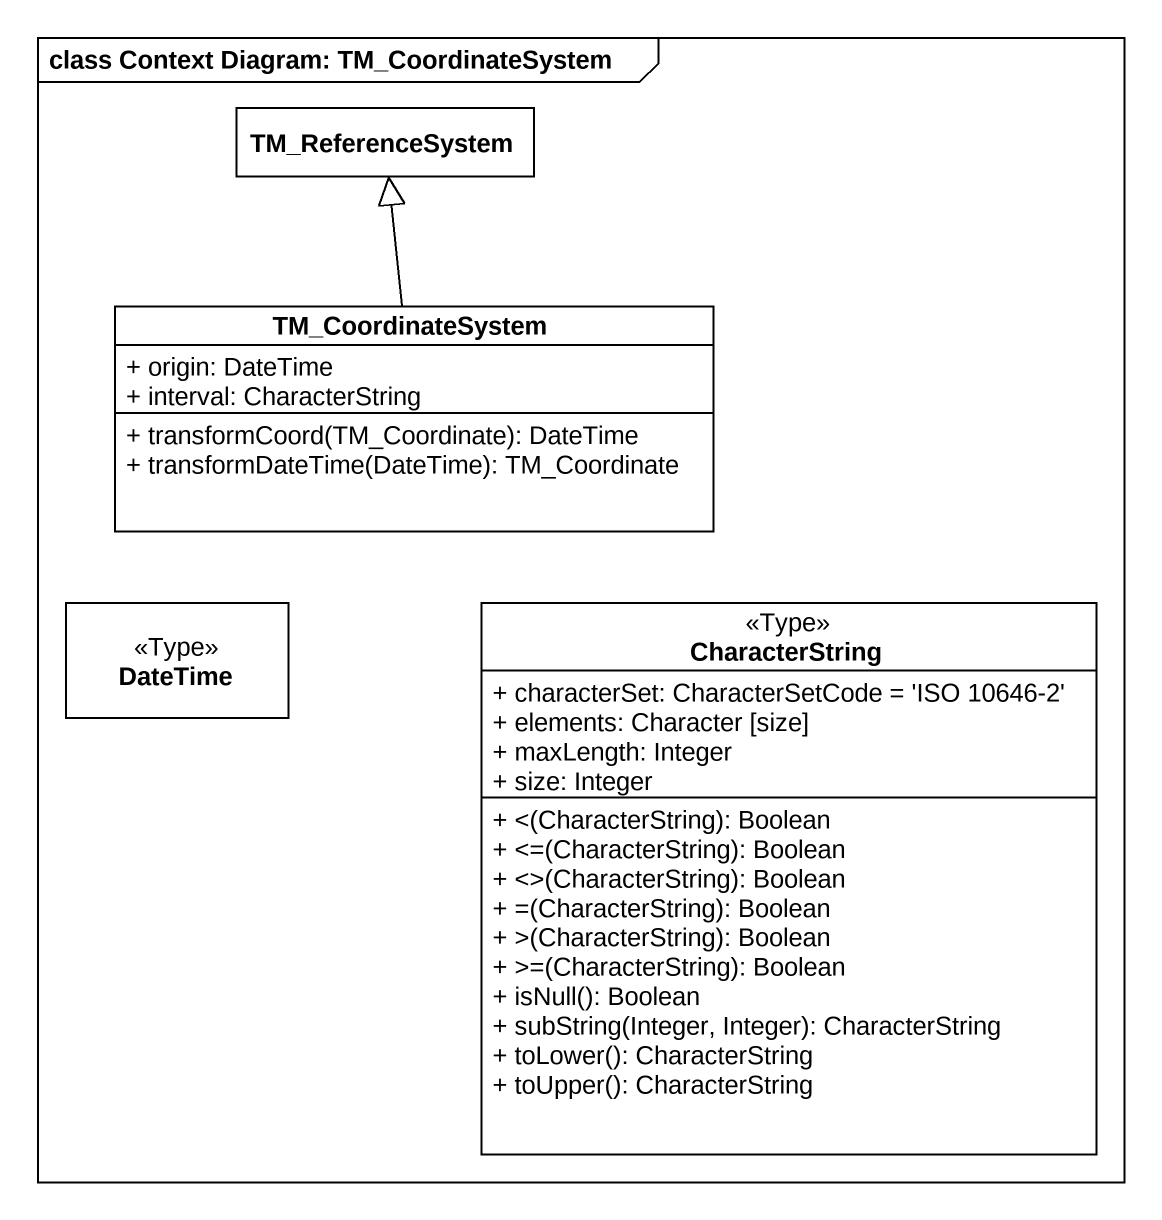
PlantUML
@startuml
mainframe class Context Diagram: TM_CoordinateSystem
hide circle
hide empty members
skinparam classAttributeIconSize 0
class TM_ReferenceSystem
class TM_CoordinateSystem {
  + origin: DateTime
  + interval: CharacterString
  + transformCoord(TM_Coordinate): DateTime
  + transformDateTime(DateTime): TM_Coordinate
}
class DateTime <<Type>>
class CharacterString <<Type>> {
  + characterSet: CharacterSetCode = 'ISO 10646-2'
  + elements: Character [size]
  + maxLength: Integer
  + size: Integer
  + <(CharacterString): Boolean
  + <=(CharacterString): Boolean
  + <>(CharacterString): Boolean
  + =(CharacterString): Boolean
  + >(CharacterString): Boolean
  + >=(CharacterString): Boolean
  + isNull(): Boolean
  + subString(Integer, Integer): CharacterString
  + toLower(): CharacterString
  + toUpper(): CharacterString
}
TM_CoordinateSystem -up-|> TM_ReferenceSystem
@enduml
